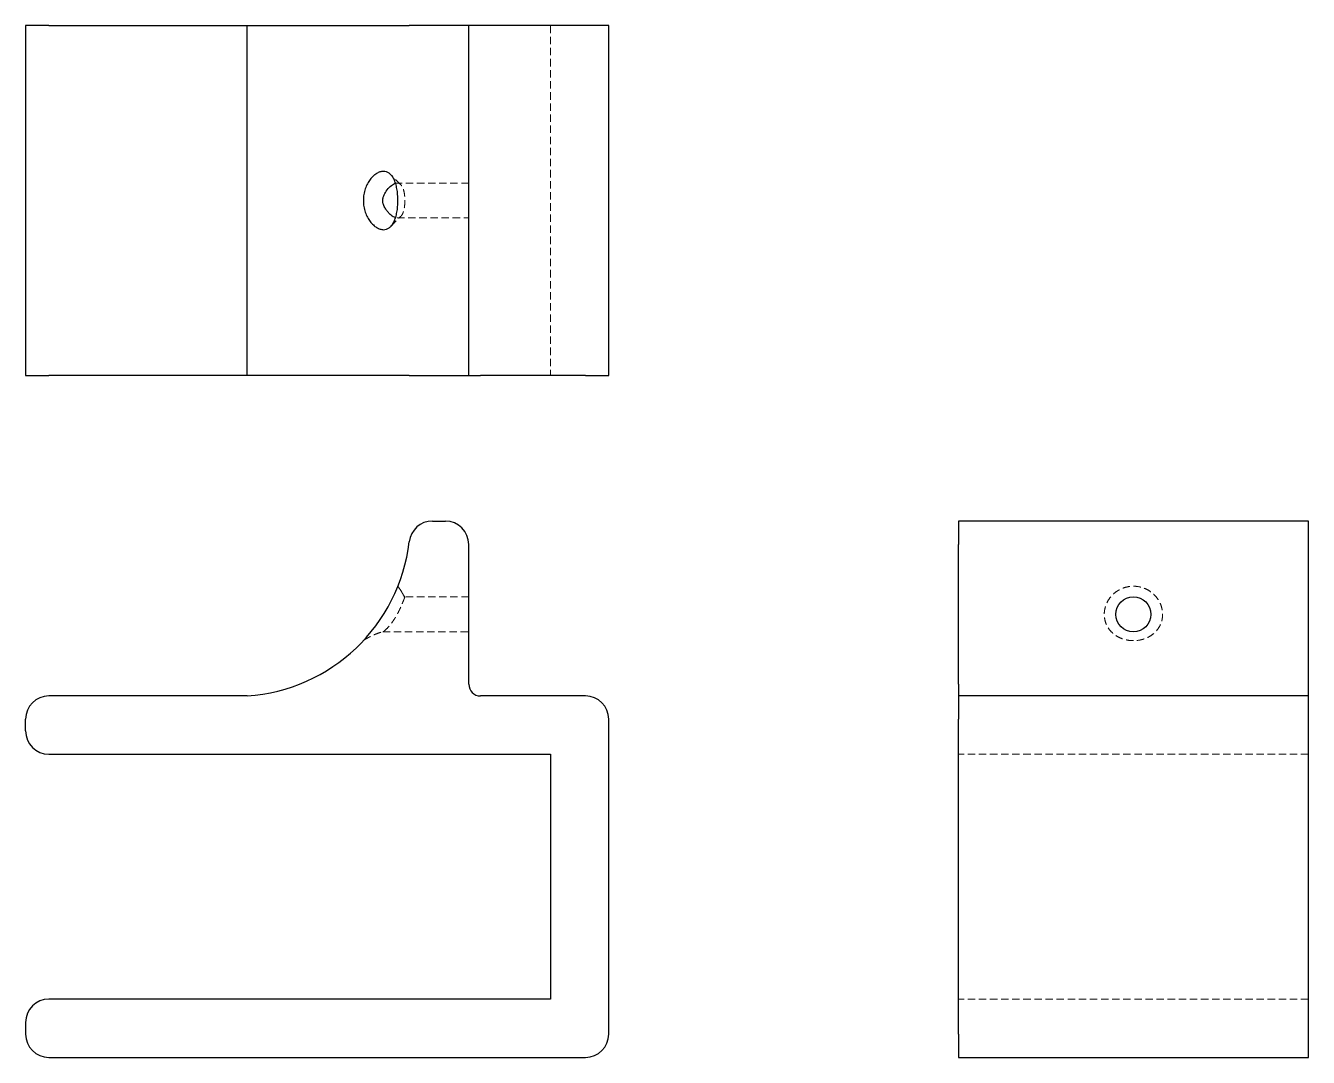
# Model space of a CAD drawing. Header units: millimetres. Extents: x 33 to 253, y 11 to 188.
import ezdxf

# ---------------------------------------------------------------- set-up
doc = ezdxf.new("R2010")
doc.units = ezdxf.units.MM
doc.linetypes.add('HIDDEN', pattern=[1.905, 1.27, -0.635])

msp = doc.modelspace()

# ---------------------------------------------------------------- linework, layer by layer
at = {"color": 7, "linetype": 'Continuous', "lineweight": 25}
for p, q in [((33, 188), (33, 128)), ((37, 188), (33, 188)), ((37, 188), (71, 188)), ((71, 128), (71, 188)), ((71, 188), (98.79, 188)), ((102.76, 188), (98.79, 188)), ((105, 188), (102.76, 188)), ((109, 188), (105, 188)), ((109, 128), (109, 188)), ((111, 188), (109, 188)), ((129, 188), (111, 188)), ((133, 188), (129, 188)), ((133, 128), (133, 188)), ((33, 128), (37, 128)), ((71, 128), (37, 128)), ((98.79, 128), (71, 128)), ((98.79, 128), (102.76, 128)), ((102.76, 128), (105, 128)), ((105, 128), (109, 128)), ((109, 128), (111, 128)), ((129, 128), (111, 128)), ((129, 128), (133, 128)), ((102.76, 103), (105, 103)), ((253, 103), (193, 103)), ((193, 103), (193, 99)), ((253, 99), (253, 103)), ((109, 75), (109, 99)), ((193, 75), (193, 99)), ((253, 75), (253, 99)), ((193, 75), (193, 73)), ((253, 73), (253, 75)), ((71, 73), (37, 73)), ((129, 73), (111, 73)), ((253, 73), (193, 73)), ((193, 73), (193, 69)), ((253, 69), (253, 73)), ((33, 67), (33, 69)), ((133, 15), (133, 69)), ((193, 15), (193, 69)), ((253, 15), (253, 69)), ((37, 63), (123, 63)), ((123, 63), (123, 21)), ((123, 21), (37, 21)), ((33, 17), (33, 15)), ((193, 15), (193, 11)), ((253, 11), (253, 15)), ((37, 11), (129, 11)), ((193, 11), (253, 11))]:
    msp.add_line(p, q, dxfattribs=at)
at = {"color": 7, "linetype": 'HIDDEN', "lineweight": 18}
for p, q in [((123, 188), (123, 128)), ((109, 161), (96.71, 161)), ((96.71, 155), (109, 155)), ((96.85, 91.83), (97.46, 90.9)), ((98, 89.87), (98.03, 89.96)), ((109, 90), (98.04, 90)), ((94.24, 84), (109, 84)), ((253, 63), (193, 63)), ((253, 21), (193, 21))]:
    msp.add_line(p, q, dxfattribs=at)
at = {"color": 7, "linetype": 'Continuous', "lineweight": 25}
msp.add_circle((223, 87), 3, dxfattribs=at)
for centre, radius, start, end in [((102.76, 99), 4, 90, 173.2579), ((105, 99), 4, 0, 90), ((68.93, 103), 30.07, 273.9499, 353.2579), ((111, 75), 2, 180, 270), ((37, 69), 4, 90, 180), ((129, 69), 4, 0, 90), ((37, 67), 4, 180, 270), ((37, 17), 4, 90, 180), ((37, 15), 4, 180, 270), ((129, 15), 4, 270, 0)]:
    msp.add_arc(centre, radius, start, end, dxfattribs=at)
for points, knots in [([(96.85, 158), (96.85, 158.35), (96.83, 158.69), (96.79, 159.19), (96.77, 159.36), (96.73, 159.69), (96.71, 159.85), (96.62, 160.32), (96.55, 160.62), (96.38, 161.17), (96.29, 161.43), (96.07, 161.88), (95.94, 162.08), (95.67, 162.42), (95.53, 162.56), (95.22, 162.79), (95.05, 162.87), (94.7, 162.98), (94.53, 163.01), (94.16, 163), (93.96, 162.96), (93.58, 162.84), (93.39, 162.75), (93.01, 162.51), (92.81, 162.37), (92.44, 162.03), (92.27, 161.83), (91.93, 161.39), (91.77, 161.14), (91.48, 160.61), (91.36, 160.32), (91.2, 159.86), (91.15, 159.69), (91.07, 159.37), (91.04, 159.2), (90.95, 158.7), (90.92, 158.35), (90.92, 158)], [0, 0, 0, 0, 0.0625, 0.0625, 0.09375, 0.09375, 0.125, 0.125, 0.1875, 0.1875, 0.25, 0.25, 0.3125, 0.3125, 0.375, 0.375, 0.4375, 0.4375, 0.5, 0.5, 0.5625, 0.5625, 0.625, 0.625, 0.6875, 0.6875, 0.75, 0.75, 0.8125, 0.8125, 0.875, 0.875, 0.90625, 0.90625, 0.9375, 0.9375, 1, 1, 1, 1]), ([(94.24, 158), (94.26, 158.2), (94.32, 158.7), (94.75, 159.5), (95.36, 160.29), (95.98, 160.79), (96.32, 160.92), (96.44, 160.96)], [0, 0, 0, 0, 0.126708, 0.310466, 0.579786, 0.855287, 1, 1, 1, 1]), ([(90.92, 158), (90.92, 157.65), (90.95, 157.31), (91.06, 156.64), (91.14, 156.3), (91.35, 155.69), (91.48, 155.4), (91.77, 154.86), (91.92, 154.61), (92.26, 154.17), (92.45, 153.97), (92.82, 153.63), (93.01, 153.49), (93.39, 153.25), (93.59, 153.16), (93.97, 153.04), (94.16, 153), (94.53, 152.99), (94.71, 153.02), (95.05, 153.13), (95.21, 153.21), (95.53, 153.43), (95.67, 153.58), (95.94, 153.92), (96.06, 154.12), (96.29, 154.58), (96.38, 154.83), (96.51, 155.24), (96.55, 155.38), (96.62, 155.68), (96.65, 155.83), (96.73, 156.3), (96.78, 156.63), (96.83, 157.3), (96.85, 157.65), (96.85, 158)], [0, 0, 0, 0, 0.0625, 0.0625, 0.125, 0.125, 0.1875, 0.1875, 0.25, 0.25, 0.3125, 0.3125, 0.375, 0.375, 0.4375, 0.4375, 0.5, 0.5, 0.5625, 0.5625, 0.625, 0.625, 0.6875, 0.6875, 0.75, 0.75, 0.8125, 0.8125, 0.84375, 0.84375, 0.875, 0.875, 0.9375, 0.9375, 1, 1, 1, 1]), ([(96.45, 155.07), (96.32, 155.11), (95.96, 155.2), (95.43, 155.67), (94.93, 156.26), (94.58, 156.81), (94.3, 157.39), (94.26, 157.82), (94.24, 158)], [0, 0, 0, 0, 0.165037, 0.442773, 0.588428, 0.739022, 0.885593, 1, 1, 1, 1])]:
    msp.add_open_spline(points, degree=3, knots=knots, dxfattribs=at)
at = {"color": 7, "linetype": 'HIDDEN', "lineweight": 18}
for points, knots in [([(97.32, 160.74), (97.01, 161.04), (96.46, 161.57), (95.91, 162.15), (95.66, 162.42)], [0, 0, 0, 0, 0.551017, 1, 1, 1, 1]), ([(96.44, 160.96), (96.44, 160.96), (96.57, 161.01), (96.79, 161.01), (97.1, 160.93), (97.36, 160.72), (97.58, 160.42), (97.8, 159.93), (97.98, 159.19), (98.04, 158.45), (98.04, 158.06), (98.04, 158)], [0, 0, 0, 0, 0.0015617, 0.133599, 0.2530954, 0.3768934, 0.4838246, 0.5947038, 0.7875428, 0.96772, 1, 1, 1, 1]), ([(98.04, 158), (98.03, 157.68), (98.01, 157.04), (97.84, 156.18), (97.57, 155.5), (97.17, 155.09), (96.79, 154.94), (96.53, 155.05), (96.45, 155.07)], [0, 0, 0, 0, 0.175945, 0.351742, 0.530419, 0.720493, 0.923518, 1, 1, 1, 1]), ([(95.66, 153.58), (95.91, 153.84), (96.46, 154.43), (97.01, 154.96), (97.32, 155.25)], [0, 0, 0, 0, 0.448935, 1, 1, 1, 1]), ([(98.01, 89.87), (97.92, 90.05), (97.75, 90.43), (97.55, 90.74), (97.46, 90.9)], [0, 0, 0, 0, 0.498485, 1, 1, 1, 1]), ([(98.01, 89.87), (98, 89.94), (97.97, 90.09), (97.92, 90.18), (97.9, 90.23)], [0, 0, 0, 0, 0.502305, 1, 1, 1, 1]), ([(223, 82.49), (222.65, 82.49), (222.31, 82.52), (221.64, 82.64), (221.3, 82.73), (220.69, 82.96), (220.4, 83.11), (219.86, 83.44), (219.61, 83.62), (219.17, 84.03), (218.97, 84.26), (218.63, 84.73), (218.49, 84.98), (218.25, 85.51), (218.16, 85.78), (218.04, 86.34), (218, 86.63), (217.99, 87.22), (218.02, 87.51), (218.13, 88.1), (218.21, 88.39), (218.43, 88.97), (218.58, 89.25), (218.92, 89.78), (219.12, 90.04), (219.58, 90.52), (219.83, 90.73), (220.24, 91.01), (220.38, 91.1), (220.68, 91.27), (220.83, 91.35), (221.3, 91.55), (221.63, 91.65), (222.3, 91.79), (222.65, 91.83), (223, 91.83)], [0, 0, 0, 0, 0.0625, 0.0625, 0.125, 0.125, 0.1875, 0.1875, 0.25, 0.25, 0.3125, 0.3125, 0.375, 0.375, 0.4375, 0.4375, 0.5, 0.5, 0.5625, 0.5625, 0.625, 0.625, 0.6875, 0.6875, 0.75, 0.75, 0.8125, 0.8125, 0.84375, 0.84375, 0.875, 0.875, 0.9375, 0.9375, 1, 1, 1, 1]), ([(223, 91.83), (223.35, 91.83), (223.69, 91.79), (224.19, 91.69), (224.36, 91.65), (224.69, 91.54), (224.85, 91.48), (225.32, 91.28), (225.62, 91.11), (226.17, 90.73), (226.43, 90.51), (226.88, 90.04), (227.08, 89.79), (227.42, 89.25), (227.56, 88.97), (227.79, 88.39), (227.87, 88.1), (227.98, 87.51), (228.01, 87.21), (228, 86.63), (227.96, 86.34), (227.84, 85.78), (227.75, 85.51), (227.51, 84.98), (227.37, 84.73), (227.03, 84.26), (226.83, 84.03), (226.39, 83.62), (226.14, 83.44), (225.61, 83.11), (225.32, 82.97), (224.86, 82.79), (224.69, 82.74), (224.37, 82.65), (224.2, 82.61), (223.7, 82.52), (223.35, 82.49), (223, 82.49)], [0, 0, 0, 0, 0.0625, 0.0625, 0.09375, 0.09375, 0.125, 0.125, 0.1875, 0.1875, 0.25, 0.25, 0.3125, 0.3125, 0.375, 0.375, 0.4375, 0.4375, 0.5, 0.5, 0.5625, 0.5625, 0.625, 0.625, 0.6875, 0.6875, 0.75, 0.75, 0.8125, 0.8125, 0.875, 0.875, 0.90625, 0.90625, 0.9375, 0.9375, 1, 1, 1, 1]), ([(98.04, 90), (98.04, 90), (98.03, 89.98), (98, 89.89), (97.98, 89.82), (97.91, 89.64), (97.87, 89.53), (97.77, 89.28), (97.71, 89.14), (97.59, 88.83), (97.52, 88.66), (97.37, 88.32), (97.29, 88.13), (97.11, 87.76), (97.02, 87.57), (96.82, 87.19), (96.72, 87), (96.51, 86.63), (96.4, 86.44), (96.18, 86.09), (96.06, 85.91), (95.83, 85.59), (95.71, 85.43), (95.48, 85.14), (95.36, 85), (95.02, 84.61), (94.8, 84.4), (94.5, 84.17), (94.42, 84.11), (94.28, 84.02), (94.24, 84), (94.24, 84)], [0, 0, 0, 0, 0.0625, 0.0625, 0.125, 0.125, 0.1875, 0.1875, 0.25, 0.25, 0.3125, 0.3125, 0.375, 0.375, 0.4375, 0.4375, 0.5, 0.5, 0.5625, 0.5625, 0.625, 0.625, 0.6875, 0.6875, 0.75, 0.75, 0.875, 0.875, 0.9375, 0.9375, 1, 1, 1, 1]), ([(91.01, 82.6), (91.2, 82.7), (91.56, 82.9), (92.13, 83.2), (92.64, 83.44), (93.2, 83.68), (93.8, 83.89), (94.19, 84.02), (94.37, 84.07)], [0, 0, 0, 0, 0.186568, 0.343935, 0.479736, 0.599997, 0.810958, 1, 1, 1, 1]), ([(94.33, 84.05), (94.33, 84.05), (94.33, 84.05), (94.35, 84.07), (94.35, 84.07)], [0, 0, 0, 0, 0.6426663, 1, 1, 1, 1])]:
    msp.add_open_spline(points, degree=3, knots=knots, dxfattribs=at)

doc.saveas('drawing.dxf')
